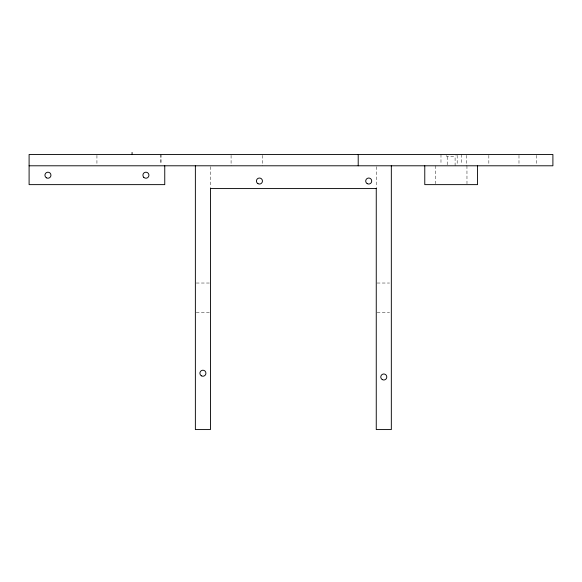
<?xml version="1.0" encoding="UTF-8"?>
<svg xmlns="http://www.w3.org/2000/svg" width="582" height="582" viewBox="0 0 582 582"><rect width="100%" height="100%" fill="white"/><g stroke="black" fill="none" stroke-linecap="round" stroke-linejoin="round"><path stroke-width="0.44" stroke-dasharray="2.91 2.18" d="M455.095 165.79L455.095 156.747L456.172 155.612M446.139 155.612L447.209 156.747L455.095 156.747M196.258 283.027L209.556 283.027M377.143 283.027L389.554 283.027M196.258 312.338L209.556 312.338M377.143 312.338L389.554 312.338M536.32 155.358L536.32 164.051M518.984 155.358L518.984 165.79M488.836 155.358L488.836 164.051M466.946 165.79L466.982 183.737M466.226 155.358L466.226 165.79M461.33 154.485L461.33 164.051M457.183 155.358L457.183 164.051M447.209 156.747L447.209 165.79M440.981 154.485L440.981 164.051M435.358 165.79L435.329 183.737M376.256 166.692L376.256 187.6M262.737 155.358L262.737 165.79M231.083 155.358L231.083 165.79M210.444 166.692L210.444 187.6M160.988 154.485L160.988 164.051M160.887 154.485L160.887 164.051M96.932 155.358L96.932 164.051"/><path stroke-width="0.87" d="M29.1 165.79L552.9 165.79L552.9 154.485L29.1 154.485L29.1 184.632L164.757 184.632L164.757 165.79M210.444 188.575L376.256 188.575M477.531 165.79L477.531 184.632L424.773 184.632L424.773 165.79M391.33 165.79L391.33 429.574L376.256 429.574L376.256 188.408M358.206 154.485L358.206 165.79M210.444 188.408L210.444 429.574L195.37 429.574L195.37 165.79M132.07 152.426L132.07 154.485M257.928 183.65A3.012 3.012 0 0 0 262.453 181.038A3.012 3.012 0 0 0 257.928 178.427A3.012 3.012 0 0 0 257.928 183.65M367.213 183.65A3.012 3.012 0 0 0 371.731 181.038A3.012 3.012 0 0 0 367.213 178.427A3.012 3.012 0 0 0 367.213 183.65M46.436 177.823A3.012 3.012 0 0 0 50.954 175.211A3.012 3.012 0 0 0 46.436 172.599A3.012 3.012 0 0 0 46.436 177.823M143.79 177.343A3.012 3.012 0 0 0 148.832 175.99A3.012 3.012 0 0 0 145.136 172.301A3.012 3.012 0 0 0 143.79 177.343M382.279 379.602A3.012 3.012 0 0 0 386.804 376.991A3.012 3.012 0 0 0 382.279 374.379A3.012 3.012 0 0 0 382.279 379.602M201.401 375.834A3.012 3.012 0 0 0 205.926 373.222A3.012 3.012 0 0 0 201.401 370.61A3.012 3.012 0 0 0 201.401 375.834"/></g></svg>
